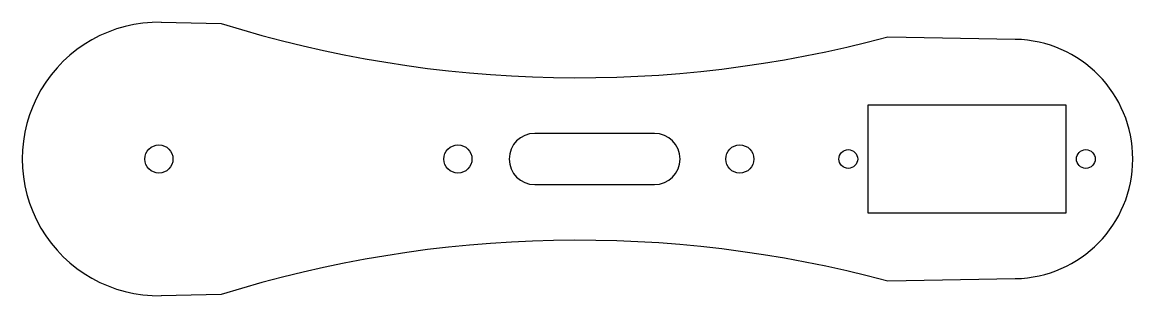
# Model space of a CAD drawing. Header units: millimetres. Extents: x -16 to 114, y -16 to 16.
import ezdxf

# ---------------------------------------------------------------- set-up
doc = ezdxf.new("R2010")
doc.units = ezdxf.units.MM

msp = doc.modelspace()

# ---------------------------------------------------------------- linework, layer by layer
for p, q in [((0.28, 16), (7.29, 15.86)), ((85.33, 14.3), (100.24, 14)), ((106.2, 6.3), (83, 6.3)), ((83, 6.3), (83, -6.3)), ((106.2, -6.3), (106.2, 6.3)), ((58, 3), (44, 3)), ((44, -3), (58, -3)), ((83, -6.3), (106.2, -6.3)), ((100.24, -14), (85.33, -14.3)), ((7.29, -15.86), (0.28, -16))]:
    msp.add_line(p, q)
for centre, radius in [((0, 0), 1.65), ((35, 0), 1.65), ((68, 0), 1.65), ((80.7, 0), 1.1), ((108.5, 0), 1.1)]:
    msp.add_circle(centre, radius)
for centre, radius, start, end in [((0, 0), 16, 89, 271), ((49, 149.5), 140, 252.6673, 285.0408), ((100, 0), 14, -89, 89), ((44, 0), 3, -270, -90), ((58, 0), 3, -90, 90), ((49, -149.5), 140, 74.9592, 107.3327)]:
    msp.add_arc(centre, radius, start, end)

doc.saveas('drawing.dxf')
